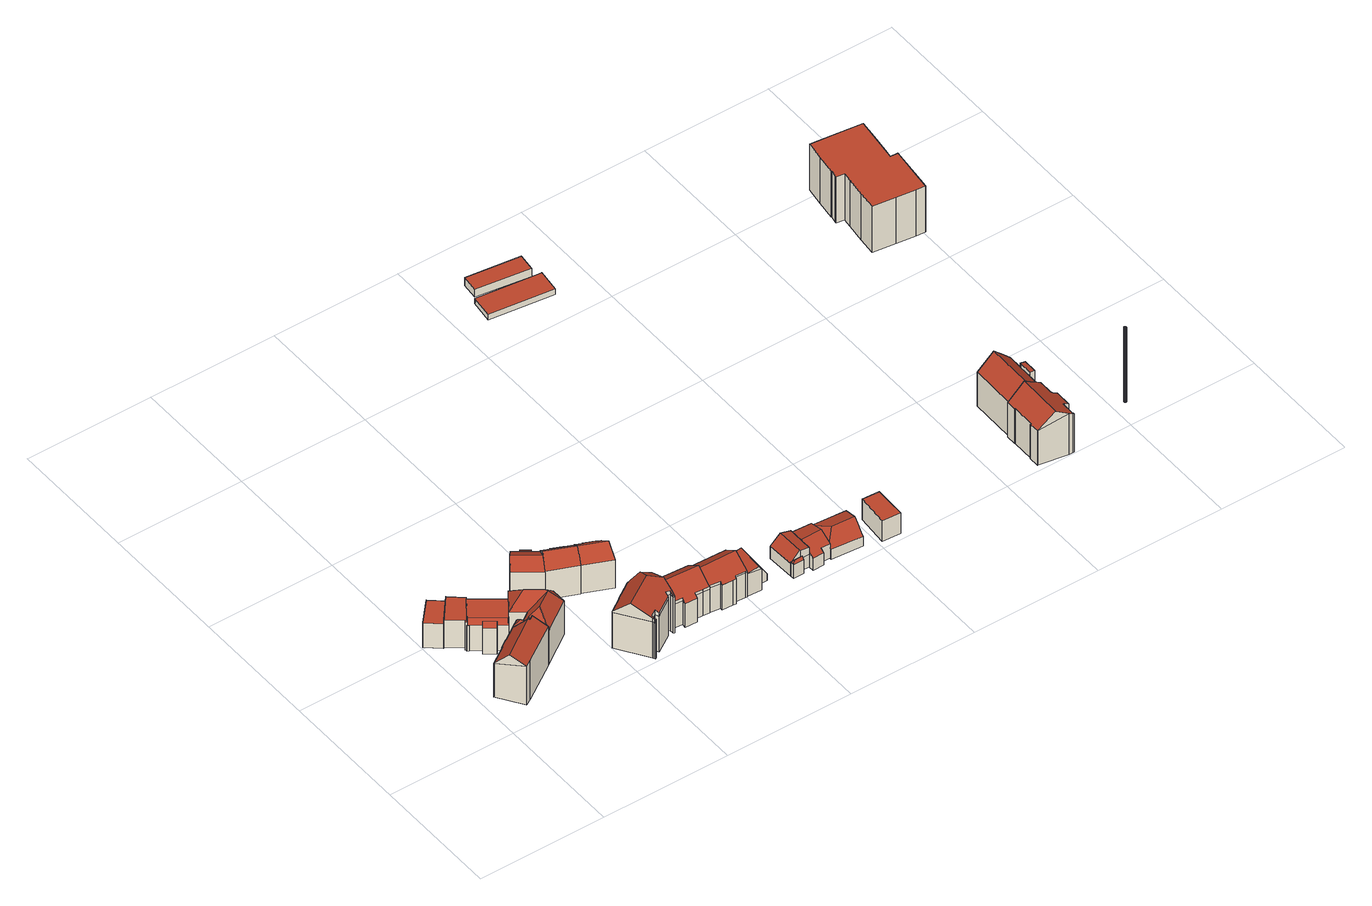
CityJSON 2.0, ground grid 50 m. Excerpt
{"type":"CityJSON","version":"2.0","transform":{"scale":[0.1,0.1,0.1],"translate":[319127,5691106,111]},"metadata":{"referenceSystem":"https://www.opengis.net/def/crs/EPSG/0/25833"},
"CityObjects":{
"building1":{"type":"Building","attributes":{"Dachtyp_tdc":"tdcFreeFormRoof","Gemeindeschluessel":14713000,"Dachneigung":45.29,"QualitaetDacherkennung":43,"Geometrietyp2DReferenz":"3000","function":"31001_9998","roofType":"5000","measuredHeight":20.55},"geometry":[{"type":"MultiSurface","lod":"2","boundaries":[[[0,1,2,3]],[[1,4,5,2]],[[4,6,7,5]],[[6,8,9,7]],[[8,10,11,9]],[[10,12,13,11]],[[12,14,15,13]],[[14,16,17,15]],[[16,18,19,17]],[[18,20,21,19]],[[20,0,3,21]],[[22,10,8,6,4,1,0,23]],[[16,14,12,22,23,20,18]],[[0,20,23]],[[12,10,22]],[[3,2,5,7,9,11,13,15,17,19,21]]],"semantics":{"surfaces":[{"type":"WallSurface"},{"type":"RoofSurface"},{"type":"GroundSurface"}],"values":[0,0,0,0,0,0,0,0,0,0,0,1,1,0,0,2]}}]},
"building2":{"type":"Building","attributes":{"Dachtyp_tdc":"tdcPolyFlatRoof","Gemeindeschluessel":14713000,"Dachneigung":0,"QualitaetDacherkennung":55,"Geometrietyp2DReferenz":"3000","function":"31001_9998","roofType":"1000","measuredHeight":10.9},"geometry":[{"type":"MultiSurface","lod":"2","boundaries":[[[24,25,26,27]],[[25,28,29,26]],[[28,30,31,29]],[[30,24,27,31]],[[30,28,25,24]],[[27,26,29,31]]],"semantics":{"surfaces":[{"type":"WallSurface"},{"type":"RoofSurface"},{"type":"GroundSurface"}],"values":[0,0,0,0,1,2]}}]},
"building3":{"type":"Building","attributes":{"Gemeindeschluessel":14713000,"Dachtyp_tdc":"tdcPolyFlatRoof","Dachneigung":0,"QualitaetDacherkennung":30,"Geometrietyp2DReferenz":"3000","function":"31001_9998","roofType":"1000","measuredHeight":12.34},"geometry":[{"type":"MultiSurface","lod":"2","boundaries":[[[32,33,34,35]],[[33,36,37,34]],[[36,38,39,37]],[[38,40,41,39]],[[40,42,43,41]],[[42,32,35,43]],[[42,40,38,36,33,32]],[[35,34,37,39,41,43]]],"semantics":{"surfaces":[{"type":"WallSurface"},{"type":"RoofSurface"},{"type":"GroundSurface"}],"values":[0,0,0,0,0,0,1,2]}}]},
"building4":{"type":"Building","attributes":{"Gemeindeschluessel":14713000,"Geometrietyp2DReferenz":"3000","function":"31001_9998","roofType":"9999"},"children":["building4-1","building4-2"]},
"building4-1":{"type":"BuildingPart","attributes":{"Dachtyp_tdc":"tdcPolyFlatRoof","Dachneigung":46.03,"QualitaetDacherkennung":29,"Geometrietyp2DReferenz":"3000","roofType":"2100","measuredHeight":13.03},"parents":["building4"],"geometry":[{"type":"MultiSurface","lod":"2","boundaries":[[[44,45,46,47,48]],[[49,50,51]],[[49,52,53,50]],[[52,44,48,53]],[[52,49,45,44]],[[48,47,50,53]],[[49,51,46,45]],[[51,50,47,46]]],"semantics":{"surfaces":[{"type":"WallSurface"},{"type":"RoofSurface"},{"type":"GroundSurface"},{"type":"ClosureSurface"}],"values":[0,0,0,0,1,2,0,3]}}]},
"building4-2":{"type":"BuildingPart","attributes":{"Dachtyp_tdc":"tdcCutGableRoof","Dachneigung":2.25,"QualitaetDacherkennung":71,"Geometrietyp2DReferenz":"3000","roofType":"9999","measuredHeight":13.54},"parents":["building4"],"geometry":[{"type":"MultiSurface","lod":"2","boundaries":[[[54,51,50,55]],[[46,56,57,47]],[[56,58,59,57]],[[58,60,61,59]],[[60,62,63,61]],[[62,64,65,63]],[[64,66,67,65]],[[66,68,69,67]],[[68,70,71,69]],[[70,72,73,71]],[[72,74,75,73]],[[74,76,77,75]],[[76,78,79,77]],[[78,54,55,79]],[[66,64,62,60,58,56,46,51,54,78]],[[74,72,70,68]],[[78,76,74,68,66]],[[55,50,47,57,59,61,63,65,67,69,71,73,75,77,79]],[[47,50,51,46]]],"semantics":{"surfaces":[{"type":"WallSurface"},{"type":"RoofSurface"},{"type":"GroundSurface"},{"type":"ClosureSurface"}],"values":[0,0,0,0,0,0,0,0,0,0,0,0,0,0,1,1,1,2,3]}}]},
"building5":{"type":"Building","attributes":{"Dachtyp_tdc":"tdcFreeFormRoof","Gemeindeschluessel":14713000,"Dachneigung":47.22,"QualitaetDacherkennung":33,"Geometrietyp2DReferenz":"3000","function":"31001_9998","roofType":"5000","measuredHeight":20.59},"geometry":[{"type":"MultiSurface","lod":"2","boundaries":[[[80,81,82,83]],[[81,84,85,82]],[[84,86,87,85]],[[86,88,89,87]],[[88,90,91,89]],[[90,92,93,91]],[[92,94,95,93]],[[94,96,97,95]],[[96,98,99,97]],[[98,100,101,99]],[[100,102,103,101]],[[102,80,83,103]],[[104,105,106,107,102,100]],[[108,109,110,104,100,98]],[[108,98,96]],[[109,108,96,94]],[[110,109,94,92]],[[105,104,110,92,90]],[[106,105,90,88]],[[107,106,88,86]],[[111,107,86,84]],[[112,111,84,81]],[[112,81,80]],[[107,111,112,80,102]],[[83,82,85,87,89,91,93,95,97,99,101,103]]],"semantics":{"surfaces":[{"type":"WallSurface"},{"type":"RoofSurface"},{"type":"GroundSurface"}],"values":[0,0,0,0,0,0,0,0,0,0,0,0,1,1,1,1,1,1,1,1,1,1,1,1,2]}}]},
"building6":{"type":"Building","attributes":{"Gemeindeschluessel":14713000,"Geometrietyp2DReferenz":"3000","function":"31001_9998","roofType":"9999"},"children":["building6-1","building6-2"]},
"building6-1":{"type":"BuildingPart","attributes":{"Dachtyp_tdc":"tdcGableRoof","Dachneigung":30.89,"QualitaetDacherkennung":73,"Geometrietyp2DReferenz":"3000","roofType":"3100","measuredHeight":15.42},"parents":["building6"],"geometry":[{"type":"MultiSurface","lod":"2","boundaries":[[[113,114,115,116]],[[114,117,118,115]],[[119,120,121,122]],[[120,123,124,121]],[[123,125,126,124]],[[125,127,128,126]],[[127,129,130,128]],[[129,131,132,130]],[[131,133,134,132]],[[133,113,116,134]],[[129,127,125,123]],[[123,120,119,135,136,117,114,113,133,131,129]],[[116,115,118,137,122,121,124,126,128,130,132,134]],[[117,136,137,118]],[[135,122,137,136]],[[119,122,135]]],"semantics":{"surfaces":[{"type":"WallSurface"},{"type":"RoofSurface"},{"type":"GroundSurface"},{"type":"ClosureSurface"}],"values":[0,0,0,0,0,0,0,0,0,0,1,1,2,3,3,3]}}]},
"building6-2":{"type":"BuildingPart","attributes":{"Dachtyp_tdc":"tdcPolyFlatRoof","Dachneigung":29.84,"QualitaetDacherkennung":38,"Geometrietyp2DReferenz":"3000","roofType":"2100","measuredHeight":12.47},"parents":["building6"],"geometry":[{"type":"MultiSurface","lod":"2","boundaries":[[[117,138,139,118]],[[138,140,141,139]],[[140,119,122,141]],[[135,119,140,138,117,136]],[[137,118,139,141,122]],[[136,117,118,137]],[[135,122,119]],[[136,137,122,135]]],"semantics":{"surfaces":[{"type":"WallSurface"},{"type":"RoofSurface"},{"type":"GroundSurface"},{"type":"ClosureSurface"}],"values":[0,0,0,1,2,3,3,3]}}]},
"building7":{"type":"Building","attributes":{"Dachtyp_tdc":"tdcFreeFormRoof","Gemeindeschluessel":14713000,"Dachneigung":28.69,"QualitaetDacherkennung":28,"Geometrietyp2DReferenz":"3000","function":"31001_9998","roofType":"5000","measuredHeight":21.96},"geometry":[{"type":"MultiSurface","lod":"2","boundaries":[[[142,143,144,145]],[[143,146,147,144]],[[146,148,149,147]],[[148,150,151,149]],[[150,152,153,151]],[[152,154,155,153]],[[154,156,157,155]],[[156,158,159,157]],[[158,160,161,159]],[[160,162,163,161]],[[162,164,165,163]],[[164,166,167,165]],[[166,168,169,167]],[[168,170,171,169]],[[170,172,173,171]],[[172,174,175,173]],[[174,176,177,175]],[[176,178,179,177]],[[178,180,181,179]],[[180,142,145,181]],[[182,183,184,185]],[[185,184,150,186,146,143,187,188,189]],[[190,191,192,193,194,195,196,197,198,199,200,201,182,185,189,202]],[[176,190,202,178]],[[178,202,189,188,180]],[[152,183,182,201,154]],[[154,201,200,156]],[[156,200,199,158]],[[158,199,198,160]],[[160,198,197,162]],[[162,197,196,164]],[[164,196,195,166]],[[166,195,194,168]],[[168,194,193,170]],[[170,193,192,172]],[[172,192,191,174]],[[174,191,190,176]],[[180,188,187,142]],[[142,187,143]],[[148,186,150]],[[146,186,148]],[[150,184,183,152]],[[145,144,147,149,151,153,155,157,159,161,163,165,167,169,171,173,175,177,179,181]]],"semantics":{"surfaces":[{"type":"WallSurface"},{"type":"RoofSurface"},{"type":"GroundSurface"}],"values":[0,0,0,0,0,0,0,0,0,0,0,0,0,0,0,0,0,0,0,0,1,1,1,0,0,0,0,0,0,0,0,0,0,0,0,0,0,0,0,0,0,0,2]}}]},
"building8":{"type":"Building","attributes":{"Gemeindeschluessel":14713000,"Geometrietyp2DReferenz":"3000","function":"31001_9998","roofType":"9999"},"children":["building8-1","building8-2"]},
"building8-1":{"type":"BuildingPart","attributes":{"Dachtyp_tdc":"tdcPolyFlatRoof","Dachneigung":41.1,"QualitaetDacherkennung":43,"Geometrietyp2DReferenz":"3000","roofType":"2100","measuredHeight":12.81},"parents":["building8"],"geometry":[{"type":"MultiSurface","lod":"2","boundaries":[[[203,204,205,206,207]],[[208,209,210]],[[208,211,212,209]],[[211,203,207,212]],[[211,208,213,204,203]],[[207,206,214,209,212]],[[215,205,204,213]],[[215,214,206,205]],[[208,210,215,213]],[[210,209,214,215]]],"semantics":{"surfaces":[{"type":"WallSurface"},{"type":"RoofSurface"},{"type":"GroundSurface"},{"type":"ClosureSurface"}],"values":[0,0,0,0,1,2,0,3,0,3]}}]},
"building8-2":{"type":"BuildingPart","attributes":{"Dachtyp_tdc":"tdcGableRoof","Dachneigung":39.25,"QualitaetDacherkennung":71,"Geometrietyp2DReferenz":"3000","roofType":"3100","measuredHeight":16.77},"parents":["building8"],"geometry":[{"type":"MultiSurface","lod":"2","boundaries":[[[205,216,217,206]],[[216,218,219,217]],[[218,220,221,219]],[[220,222,223,221]],[[222,224,225,223]],[[224,226,227,225]],[[226,210,209,227]],[[224,222,220,218]],[[218,216,205,215,210,226,224]],[[214,206,217,219,221,223,225,227,209]],[[214,209,210,215]],[[205,206,214,215]]],"semantics":{"surfaces":[{"type":"WallSurface"},{"type":"RoofSurface"},{"type":"GroundSurface"},{"type":"ClosureSurface"}],"values":[0,0,0,0,0,0,0,1,1,2,3,3]}}]},
"building9":{"type":"Building","attributes":{"Dachtyp_tdc":"tdcFreeFormRoof","Gemeindeschluessel":14713000,"Dachneigung":39,"QualitaetDacherkennung":59,"Geometrietyp2DReferenz":"3000","function":"31001_9998","roofType":"5000","measuredHeight":16.67},"geometry":[{"type":"MultiSurface","lod":"2","boundaries":[[[228,229,230,231]],[[229,232,233,230]],[[232,234,235,233]],[[234,236,237,235]],[[236,238,239,237]],[[238,240,241,239]],[[240,242,243,241]],[[242,228,231,243]],[[242,244,245,228]],[[244,240,238,236,234,232,229,245]],[[229,228,245]],[[242,240,244]],[[231,230,233,235,237,239,241,243]]],"semantics":{"surfaces":[{"type":"WallSurface"},{"type":"RoofSurface"},{"type":"GroundSurface"}],"values":[0,0,0,0,0,0,0,0,1,1,0,0,2]}}]},
"building10":{"type":"Building","attributes":{"Dachtyp_tdc":"tdcFreeFormRoof","Gemeindeschluessel":14713000,"Dachneigung":38.06,"QualitaetDacherkennung":66,"Geometrietyp2DReferenz":"3000","function":"31001_9998","roofType":"5000","measuredHeight":16.57},"geometry":[{"type":"MultiSurface","lod":"2","boundaries":[[[246,247,248,249]],[[247,250,251,248]],[[250,252,253,251]],[[252,254,255,253]],[[254,256,257,255]],[[256,258,259,257]],[[258,260,261,259]],[[260,262,263,261]],[[262,264,265,263]],[[264,246,249,265]],[[266,267,268,269]],[[270,271,272,273,269,268,274,275,258,256]],[[258,275,260]],[[260,275,274,262]],[[262,274,268,267,264]],[[247,273,272,250]],[[246,266,269,273,247]],[[250,272,271,252]],[[252,271,270,254]],[[254,270,256]],[[264,267,266,246]],[[249,248,251,253,255,257,259,261,263,265]]],"semantics":{"surfaces":[{"type":"WallSurface"},{"type":"RoofSurface"},{"type":"GroundSurface"}],"values":[0,0,0,0,0,0,0,0,0,0,1,1,0,0,0,0,0,0,0,0,0,2]}}]},
"building11":{"type":"Building","attributes":{"Gemeindeschluessel":14713000,"Dachtyp_tdc":"tdcFreeFormRoof","Dachneigung":34.31,"QualitaetDacherkennung":64,"Geometrietyp2DReferenz":"3000","function":"31001_9998","roofType":"5000","measuredHeight":15.86},"geometry":[{"type":"MultiSurface","lod":"2","boundaries":[[[276,277,278,279]],[[277,280,281,278]],[[280,282,283,281]],[[282,284,285,283]],[[284,286,287,285]],[[286,288,289,287]],[[288,290,291,289]],[[290,292,293,291]],[[292,294,295,293]],[[294,296,297,295]],[[296,276,279,297]],[[298,299,300,301,302]],[[303,304,305,302,301,306,307,308,309,286]],[[286,309,288]],[[288,309,308,290]],[[290,308,307,292]],[[292,307,306,294]],[[294,306,301,300,296]],[[280,305,304,282]],[[277,298,302,305,280]],[[282,304,303,284]],[[284,303,286]],[[296,300,299,276]],[[276,299,298,277]],[[279,278,281,283,285,287,289,291,293,295,297]]],"semantics":{"surfaces":[{"type":"WallSurface"},{"type":"RoofSurface"},{"type":"GroundSurface"}],"values":[0,0,0,0,0,0,0,0,0,0,0,1,1,0,0,0,0,0,0,0,0,0,0,0,2]}}]},
"building12":{"type":"Building","attributes":{"Dachtyp_tdc":"tdcFreeFormRoof","Gemeindeschluessel":14713000,"Dachneigung":58.36,"QualitaetDacherkennung":20,"Geometrietyp2DReferenz":"3000","function":"31001_9998","roofType":"5000","measuredHeight":10.94},"geometry":[{"type":"MultiSurface","lod":"2","boundaries":[[[310,311,312,313]],[[311,314,315,312]],[[314,316,317,315]],[[316,318,319,317]],[[318,320,321,319]],[[320,322,323,321]],[[322,324,325,323]],[[324,326,327,325]],[[326,328,329,327]],[[328,310,313,329]],[[330,331,310,328,326,324]],[[314,311,331,330,322,320,318,316]],[[311,310,331]],[[324,322,330]],[[313,312,315,317,319,321,323,325,327,329]]],"semantics":{"surfaces":[{"type":"WallSurface"},{"type":"RoofSurface"},{"type":"GroundSurface"}],"values":[0,0,0,0,0,0,0,0,0,0,1,1,0,0,2]}}]},
"building13":{"type":"Building","attributes":{"Gemeindeschluessel":14713000,"Geometrietyp2DReferenz":"3000","function":"31001_9998","roofType":"9999"},"children":["building13-1","building13-2"]},
"building13-1":{"type":"BuildingPart","attributes":{"Dachtyp_tdc":"tdcGableRoof","Dachneigung":45.33,"QualitaetDacherkennung":26,"Geometrietyp2DReferenz":"3000","roofType":"3100","measuredHeight":9.22},"parents":["building13"],"geometry":[{"type":"MultiSurface","lod":"2","boundaries":[[[332,333,334,335]],[[333,336,337,334]],[[336,338,339,337]],[[340,332,335,341]],[[342,343,344,345,332]],[[346,345,344,347,348]],[[336,348,347,349,338]],[[333,346,348,336]],[[332,345,346,333]],[[340,342,332]],[[335,334,337,339,341]],[[341,339,338,340]],[[349,347,344,343]],[[338,349,343,342,340]]],"semantics":{"surfaces":[{"type":"WallSurface"},{"type":"RoofSurface"},{"type":"GroundSurface"},{"type":"ClosureSurface"}],"values":[0,0,0,0,1,1,0,0,0,0,2,3,0,3]}}]},
"building13-2":{"type":"BuildingPart","attributes":{"Dachtyp_tdc":"tdcFreeFormRoof","Dachneigung":51.58,"QualitaetDacherkennung":16,"Geometrietyp2DReferenz":"3000","roofType":"5000","measuredHeight":7.16},"parents":["building13"],"geometry":[{"type":"MultiSurface","lod":"2","boundaries":[[[349,350,351,339,338]],[[350,352,353,351]],[[352,354,342,340,341,353]],[[355,354,352]],[[356,355,352,350]],[[356,350,349]],[[355,356,349,343,354]],[[339,351,353,341]],[[343,342,354]],[[338,339,341,340]],[[338,340,342,343,349]]],"semantics":{"surfaces":[{"type":"WallSurface"},{"type":"RoofSurface"},{"type":"GroundSurface"},{"type":"ClosureSurface"}],"values":[0,0,0,1,1,0,1,2,0,3,3]}}]},
"building14":{"type":"Building","attributes":{"Dachtyp_tdc":"tdcFreeFormRoof","Gemeindeschluessel":14713000,"Dachneigung":31.94,"QualitaetDacherkennung":14,"Geometrietyp2DReferenz":"3000","function":"31001_9998","roofType":"5000","measuredHeight":9.15},"geometry":[{"type":"MultiSurface","lod":"2","boundaries":[[[357,358,359,337,334,360,361]],[[362,363,358,357]],[[363,364,359,358]],[[364,365,337,359]],[[365,366,334,337]],[[366,367,360,334]],[[367,368,361,360]],[[368,362,357,361]],[[369,370,367,366]],[[368,370,369,365,364,363,362]],[[366,365,369]],[[368,367,370]]],"semantics":{"surfaces":[{"type":"GroundSurface"},{"type":"WallSurface"},{"type":"RoofSurface"}],"values":[0,1,1,1,1,1,1,1,2,2,1,1]}}]},
"building15":{"type":"Building","attributes":{"Dachtyp_tdc":"tdcFreeFormRoof","Gemeindeschluessel":14713000,"Dachneigung":41.26,"QualitaetDacherkennung":14,"Geometrietyp2DReferenz":"3000","function":"31001_9998","roofType":"5000","measuredHeight":8.86},"geometry":[{"type":"MultiSurface","lod":"2","boundaries":[[[371,372,373,374,375,376,377,378,379]],[[371,379,380,381,382]],[[378,380,379]],[[382,373,372]],[[383,384,385,386,387,388,389,390,391]],[[377,376,384,383]],[[376,375,385,384]],[[375,374,386,385]],[[374,373,387,386]],[[373,382,388,387]],[[382,381,389,388]],[[381,380,390,389]],[[380,378,391,390]],[[378,377,383,391]],[[372,371,382]]],"semantics":{"surfaces":[{"type":"RoofSurface"},{"type":"WallSurface"},{"type":"GroundSurface"}],"values":[0,0,1,1,2,1,1,1,1,1,1,1,1,1,0]}}]},
"building16":{"type":"Building","attributes":{"Dachtyp_tdc":"tdcPolyFlatRoof","Gemeindeschluessel":14713000,"Dachneigung":0,"QualitaetDacherkennung":60,"Geometrietyp2DReferenz":"3000","function":"31001_9998","roofType":"1000","measuredHeight":9.23},"geometry":[{"type":"MultiSurface","lod":"2","boundaries":[[[392,393,394,395]],[[393,396,397,394]],[[396,398,399,397]],[[398,392,395,399]],[[398,396,393,392]],[[395,394,397,399]]],"semantics":{"surfaces":[{"type":"WallSurface"},{"type":"RoofSurface"},{"type":"GroundSurface"}],"values":[0,0,0,0,1,2]}}]},
"building17":{"type":"Building","attributes":{"Gemeindeschluessel":14713000,"Dachorientierung":0,"MittlereTraufHoehe":115.52,"ObjektHoehe":2.35,"BodenHoehe":113.17,"Geometrietyp2DReferenz":"3000","BezugspunktDach":"2000","AbsoluteHoehe":115.52,"Dachflaeche":224.33,"function":"31001_9998","measuredHeight":2.35,"storeysAboveGround":1},"geometry":[{"type":"MultiSurface","lod":"2","boundaries":[[[400,401,402,403,404,405]],[[405,404,406,407]],[[404,403,408,406]],[[403,402,409,408]],[[402,401,410,409]],[[401,400,411,410]],[[400,405,407,411]],[[407,406,408,409,410,411]]],"semantics":{"surfaces":[{"type":"RoofSurface"},{"type":"WallSurface"},{"type":"GroundSurface"}],"values":[0,1,1,1,1,1,1,2]}}]},
"building18":{"type":"Building","attributes":{"Dachtyp_tdc":"tdcPolyFlatRoof","Gemeindeschluessel":14713000,"Dachneigung":0,"QualitaetDacherkennung":75,"Geometrietyp2DReferenz":"3000","function":"31001_9998","roofType":"1000","measuredHeight":3.49},"geometry":[{"type":"MultiSurface","lod":"2","boundaries":[[[412,413,414,415]],[[413,416,417,414]],[[416,418,419,417]],[[418,412,415,419]],[[418,416,413,412]],[[415,414,417,419]]],"semantics":{"surfaces":[{"type":"WallSurface"},{"type":"RoofSurface"},{"type":"GroundSurface"}],"values":[0,0,0,0,1,2]}}]},
"building19":{"type":"Building","attributes":{"Dachtyp_tdc":"tdcFreeFormRoof","Gemeindeschluessel":14713000,"Dachneigung":31.58,"QualitaetDacherkennung":61,"Geometrietyp2DReferenz":"3000","function":"31001_9998","roofType":"5000","measuredHeight":21.21},"geometry":[{"type":"MultiSurface","lod":"2","boundaries":[[[420,421,422]],[[423,424,425]],[[426,427,428,429,430,431,432,433,434,435,436,437,438,439,440,441,442,443,444,445,446,447]],[[421,420,427,426]],[[420,448,428,427]],[[448,449,429,428]],[[449,450,430,429]],[[450,451,431,430]],[[451,452,432,431]],[[452,453,433,432]],[[453,454,434,433]],[[454,455,435,434]],[[455,456,436,435]],[[456,457,437,436]],[[457,458,438,437]],[[458,459,439,438]],[[459,424,440,439]],[[424,423,441,440]],[[423,460,442,441]],[[460,461,443,442]],[[461,462,444,443]],[[462,463,445,444]],[[463,464,446,445]],[[464,465,447,446]],[[465,421,426,447]],[[421,465,464,463,462,461,460,423,425,422]],[[456,455,454,453,452,451,450,449,448,420,422,425,424,459,458,457]]],"semantics":{"surfaces":[{"type":"WallSurface"},{"type":"GroundSurface"},{"type":"RoofSurface"}],"values":[0,0,1,0,0,0,0,0,0,0,0,0,0,0,0,0,0,0,0,0,0,0,0,0,0,2,2]}}]},
"building20":{"type":"Building","attributes":{"Gemeindeschluessel":14713000,"Geometrietyp2DReferenz":"3000","function":"31001_9998","roofType":"9999"},"children":["building20-1","building20-2"]},
"building20-1":{"type":"BuildingPart","attributes":{"Dachtyp_tdc":"tdcGableRoof","Dachneigung":43.82,"QualitaetDacherkennung":79,"Geometrietyp2DReferenz":"3000","roofType":"3100","measuredHeight":21.02},"parents":["building20"],"geometry":[{"type":"MultiSurface","lod":"2","boundaries":[[[466,467,468]],[[469,470,471,472]],[[470,473,474,471]],[[473,421,475,474]],[[421,476,477,475]],[[476,478,479,477]],[[478,480,481,479]],[[480,482,483,481]],[[482,466,468,483]],[[478,476,421,473]],[[473,470,469,467,466,482,480,478]],[[468,472,471,474,475,477,479,481,483]],[[469,472,468,467]]],"semantics":{"surfaces":[{"type":"WallSurface"},{"type":"RoofSurface"},{"type":"GroundSurface"},{"type":"ClosureSurface"}],"values":[0,0,0,0,0,0,0,0,0,1,1,2,3]}}]},
"building20-2":{"type":"BuildingPart","attributes":{"Dachtyp_tdc":"tdcPolyFlatRoof","Dachneigung":7.63,"QualitaetDacherkennung":68,"Geometrietyp2DReferenz":"3000","roofType":"2100","measuredHeight":16.6},"parents":["building20"],"geometry":[{"type":"MultiSurface","lod":"2","boundaries":[[[484,485,469,472,486]],[[487,488,489,468,467]],[[488,484,486,489]],[[488,487,485,484]],[[486,472,468,489]],[[487,467,469,485]],[[467,468,472,469]]],"semantics":{"surfaces":[{"type":"WallSurface"},{"type":"RoofSurface"},{"type":"GroundSurface"},{"type":"ClosureSurface"}],"values":[0,0,0,1,2,0,3]}}]},
"building21":{"type":"Building","attributes":{"Stand_DGM":"2023","Stand_Basis-DLM":"2022","Gemeindeschluessel":"14713000","ObjektHoehe":33,"Stand_Laserscan":"2023","BodenHoehe":113.98,"Stand_3D-Stadtmodell":"2025","Geometrietyp2DReferenz":1000,"AbsoluteHoehe":146.98,"function":"51002_1290","roofType":"9999","measuredHeight":33},"geometry":[{"type":"MultiSurface","lod":"2","boundaries":[[[490,491,492]],[[490,492,493]],[[490,493,494]],[[490,494,495]],[[490,495,496]],[[490,496,497]],[[490,497,498]],[[490,498,499]],[[490,499,500]],[[490,500,501]],[[490,501,502]],[[490,502,503]],[[490,503,504]],[[490,504,505]],[[490,505,506]],[[490,506,507]],[[490,507,508]],[[490,508,509]],[[501,500,510]],[[501,510,511]],[[500,499,512]],[[500,512,510]],[[499,498,513]],[[499,513,512]],[[498,497,514]],[[498,514,513]],[[497,496,515]],[[497,515,514]],[[496,495,516]],[[496,516,515]],[[495,494,517]],[[495,517,516]],[[494,493,518]],[[494,518,517]],[[493,492,519]],[[493,519,518]],[[492,491,520]],[[492,520,519]],[[491,490,521]],[[491,521,520]],[[490,509,522]],[[490,522,521]],[[509,508,523]],[[509,523,522]],[[508,507,524]],[[508,524,523]],[[507,506,525]],[[507,525,524]],[[506,505,526]],[[506,526,525]],[[505,504,527]],[[505,527,526]],[[504,503,528]],[[504,528,527]],[[503,502,529]],[[503,529,528]],[[502,501,511]],[[502,511,529]],[[518,519,520]],[[518,520,521]],[[518,521,522]],[[518,522,523]],[[518,523,524]],[[518,524,525]],[[518,525,526]],[[518,526,527]],[[518,527,528]],[[518,528,529]],[[518,529,511]],[[518,511,510]],[[518,510,512]],[[518,512,513]],[[518,513,514]],[[518,514,515]],[[518,515,516]],[[518,516,517]]],"semantics":{"surfaces":[{"type":"RoofSurface"},{"type":"WallSurface"},{"type":"GroundSurface"}],"values":[0,0,0,0,0,0,0,0,0,0,0,0,0,0,0,0,0,0,1,1,1,1,1,1,1,1,1,1,1,1,1,1,1,1,1,1,1,1,1,1,1,1,1,1,1,1,1,1,1,1,1,1,1,1,1,1,1,1,2,2,2,2,2,2,2,2,2,2,2,2,2,2,2,2,2,2]}}]},
"building22":{"type":"Building","attributes":{"Dachtyp_tdc":"tdcPolyFlatRoof","Gemeindeschluessel":14713000,"Dachneigung":0,"QualitaetDacherkennung":85,"Geometrietyp2DReferenz":"3000","function":"31001_9998","roofType":"1000","measuredHeight":20.56},"geometry":[{"type":"MultiSurface","lod":"2","boundaries":[[[530,531,532,533]],[[531,534,535,532]],[[534,536,537,535]],[[536,538,539,537]],[[538,540,541,539]],[[540,542,543,541]],[[542,544,545,543]],[[544,546,547,545]],[[546,548,549,547]],[[548,550,551,549]],[[550,552,553,551]],[[552,554,555,553]],[[554,556,557,555]],[[556,558,559,557]],[[558,560,561,559]],[[560,562,563,561]],[[562,564,565,563]],[[564,566,567,565]],[[566,568,569,567]],[[568,570,571,569]],[[570,572,573,571]],[[572,530,533,573]],[[572,570,568,566,564,562,560,558,556,554,552,550,548,546,544,542,540,538,536,534,531,530]],[[533,532,535,537,539,541,543,545,547,549,551,553,555,557,559,561,563,565,567,569,571,573]]],"semantics":{"surfaces":[{"type":"WallSurface"},{"type":"RoofSurface"},{"type":"GroundSurface"}],"values":[0,0,0,0,0,0,0,0,0,0,0,0,0,0,0,0,0,0,0,0,0,0,1,2]}}]}
},
"vertices":[
[50,175,160],[119,221,160],[119,221,10],[50,175,10],[117,224,157],[117,224,10],[148,245,157],[148,245,10],[150,243,160],[150,243,10],[202,278,160],[202,278,10],[235,229,213],[235,229,10],[254,241,212],[254,241,10],[285,194,181],[285,194,10],[139,97,182],[139,97,10],[114,80,182],[114,80,10],[232,233,215],[80,129,215],
[59,463,116],[5,507,116],[5,507,7],[59,463,7],[80,589,116],[80,589,7],[129,549,116],[129,549,7],
[181,507,134],[112,408,134],[112,408,11],[181,507,11],[108,412,134],[108,412,11],[113,419,134],[113,419,11],[59,463,134],[59,463,11],[129,549,134],[129,549,11],
[144,364,123],[153,377,139],[153,377,122],[153,377,9],[144,364,9],[191,349,139],[191,349,9],[191,349,122],[182,337,123],[182,337,9],
[221,327,122],[221,327,9],[154,377,123],[154,377,9],[117,404,122],[117,404,9],[116,402,120],[116,402,9],[111,407,121],[111,407,9],[112,408,123],[112,408,9],[120,421,141],[120,421,9],[171,492,144],[171,492,9],[181,507,126],[181,507,9],[292,426,126],[292,426,9],[281,411,144],[281,411,9],[232,342,141],[232,342,9],[230,340,141],[230,340,9],
[232,342,162],[292,426,162],[292,426,12],[232,342,12],[411,339,162],[411,339,12],[412,279,162],[412,279,12],[285,194,162],[285,194,12],[254,241,162],[254,241,12],[235,229,162],[235,229,12],[202,278,162],[202,278,12],[233,298,162],[233,298,12],[237,298,162],[237,298,12],[248,283,162],[248,283,12],[282,306,162],[282,306,12],[242,256,182],[259,268,182],[298,260,213],[364,304,213],[234,292,168],[230,272,184],[241,257,184],[360,313,217],[303,354,217],
[436,584,140],[446,578,140],[446,578,16],[436,584,16],[449,575,140],[449,575,16],[479,553,140],[502,536,141],[502,536,16],[479,553,16],[479,491,170],[479,491,16],[457,446,140],[457,446,16],[364,514,141],[364,514,16],[393,554,170],[393,554,16],[422,593,141],[422,593,16],[428,590,141],[428,590,16],[479,553,141],[448,575,141],[448,575,16],
[459,589,131],[459,589,16],[489,567,131],[489,567,16],
[554,170,175],[553,172,175],[553,172,16],[554,170,16],[572,184,175],[572,184,16],[572,183,175],[572,183,16],[620,216,175],[620,216,16],[713,208,175],[713,208,16],[706,86,175],[706,86,16],[705,69,175],[705,69,16],[699,71,175],[699,71,16],[700,87,175],[700,87,16],[680,88,175],[680,88,16],[679,70,175],[679,70,16],[610,25,175],[610,25,16],[602,38,175],[602,38,16],[576,21,175],[576,21,16],[585,7,175],[585,7,16],[580,4,175],[580,4,16],[578,10,175],[578,10,16],[575,15,175],[575,15,16],[497,131,175],[497,131,16],[709,135,211],[713,208,177],[669,211,201],[653,154,236],[572,183,176],[554,170,177],[497,131,178],[533,77,236],[578,10,192],[580,4,188],[585,7,188],[576,21,197],[602,38,198],[610,25,189],[679,70,189],[680,88,198],[700,87,191],[699,71,184],[705,69,181],[706,86,189],[575,15,195],
[583,518,132],[577,505,145],[577,505,144],[577,505,17],[583,518,17],[535,522,145],[535,522,17],[535,522,144],[541,535,132],[541,535,17],[577,504,145],[577,504,17],[577,504,144],
[608,491,144],[608,491,17],[588,445,185],[588,445,17],[567,399,144],[567,399,17],[457,446,144],[457,446,17],[480,492,185],[480,492,17],[502,536,144],[502,536,17],
[567,399,145],[608,491,146],[608,491,19],[567,399,19],[636,480,145],[636,480,19],[642,494,132],[642,494,19],[684,477,132],[684,477,19],[678,462,145],[678,462,19],[692,457,145],[692,457,19],[673,355,145],[673,355,19],[683,405,186],[588,445,186],
[853,197,124],[851,80,124],[851,80,19],[853,197,19],[851,76,124],[851,76,19],[826,78,124],[826,78,19],[794,80,124],[794,80,19],[793,65,124],[793,65,19],[746,67,124],[746,67,19],[747,83,124],[747,83,19],[706,86,124],[706,86,19],[713,208,124],[713,208,19],[853,197,139],[713,208,137],[709,147,184],[852,138,184],[794,80,136],[826,78,136],[851,76,136],[851,80,139],[706,86,137],[747,83,137],
[993,186,125],[998,186,125],[998,186,15],[993,186,15],[998,68,125],[998,68,15],[993,69,125],[993,69,15],[951,72,125],[951,72,15],[950,63,125],[950,63,15],[938,64,125],[938,64,15],[895,67,125],[895,67,15],[895,76,125],[895,76,15],[851,80,125],[851,80,15],[853,197,125],[853,197,15],[998,186,137],[993,186,137],[853,197,131],[852,135,174],[998,133,174],[951,72,132],[993,69,130],[998,68,130],[851,80,136],[895,76,134],[895,67,127],[938,64,126],
[1006,176,117],[1078,173,80],[1078,173,16],[1006,176,16],[1078,160,80],[1078,160,16],[1099,159,45],[1099,159,16],[1096,93,45],[1096,93,16],[1056,93,111],[1056,93,16],[1055,67,110],[1055,67,16],[999,69,117],[999,69,16],[1002,182,116],[1002,182,16],[1006,182,117],[1006,182,16],[1046,68,126],[1050,174,126],
[1167,173,70],[1246,166,70],[1246,166,16],[1167,173,16],[1246,65,70],[1246,65,16],[1212,65,70],[1212,65,16],[1171,65,70],[1171,65,16],[1171,65,71],[1177,65,78],[1208,65,109],[1206,170,109],[1246,166,101],[1212,65,108],[1246,65,101],[1212,65,78],
[1212,49,78],[1212,49,16],[1171,49,78],[1171,49,16],[1171,65,78],[1179,57,88],[1212,57,88],
[1290,59,16],[1290,43,16],[1246,43,16],[1324,160,16],[1327,59,16],[1290,59,79],[1290,43,69],[1246,43,69],[1246,65,83],[1246,166,94],[1324,160,96],[1327,59,78],[1246,105,108],[1326,106,108],
[1364,102,104],[1327,65,69],[1327,59,64],[1326,59,63],[1326,52,58],[1448,42,58],[1449,53,67],[1451,76,88],[1452,95,104],[1457,149,87],[1360,157,87],[1324,160,87],[1449,53,15],[1448,42,15],[1326,52,15],[1326,59,15],[1327,59,15],[1324,160,15],[1360,157,15],[1457,149,15],[1451,76,15],
[1585,140,108],[1582,17,108],[1582,17,16],[1585,140,16],[1510,22,108],[1510,22,16],[1520,145,108],[1520,145,16],
[1099,1635,45],[1348,1604,45],[1359,1694,45],[1356,1694,45],[1181,1715,45],[1110,1724,45],[1181,1715,22],[1110,1724,22],[1356,1694,22],[1359,1694,22],[1348,1604,22],[1099,1635,22],
[1344,1786,58],[1336,1719,58],[1336,1719,23],[1344,1786,23],[1127,1748,58],[1127,1748,23],[1135,1813,58],[1135,1813,23],
[2273,187,182],[2142,188,167],[2206,187,224],[2140,19,167],[2253,1,193],[2203,9,224],[2142,188,12],[2273,187,12],[2272,130,12],[2274,129,12],[2279,126,12],[2296,125,12],[2295,62,12],[2278,62,12],[2275,60,12],[2271,60,12],[2269,7,12],[2273,7,12],[2273,1,12],[2268,1,12],[2253,1,12],[2140,19,12],[2138,20,12],[2138,59,12],[2140,58,12],[2142,148,12],[2139,148,12],[2140,188,12],[2272,130,183],[2274,129,181],[2279,126,178],[2296,125,168],[2295,62,168],[2278,62,179],[2275,60,180],[2271,60,183],[2269,7,183],[2273,7,181],[2273,1,181],[2268,1,184],[2138,20,165],[2138,59,164],[2140,58,167],[2142,148,167],[2139,148,164],[2140,188,165],
[2275,301,164],[2275,301,163],[2275,301,16],[2274,246,163],[2273,187,163],[2273,187,16],[2274,246,16],[2208,187,226],[2208,187,16],[2142,188,16],[2145,362,167],[2145,362,16],[2211,361,226],[2211,361,16],[2250,361,188],[2250,361,16],[2276,358,163],[2276,358,16],
[2293,246,179],[2274,246,182],[2293,246,16],[2275,301,182],[2294,299,179],[2294,299,16],
[2543,82,360],[2543,84,360],[2542,85,360],[2541,86,360],[2539,86,360],[2538,86,360],[2536,86,360],[2535,85,360],[2534,84,360],[2534,82,360],[2534,81,360],[2534,79,360],[2535,78,360],[2536,77,360],[2538,76,360],[2539,76,360],[2541,77,360],[2542,78,360],[2543,79,360],[2543,81,360],[2534,81,30],[2534,79,30],[2534,82,30],[2534,84,30],[2535,85,30],[2536,86,30],[2538,86,30],[2539,86,30],[2541,86,30],[2542,85,30],[2543,84,30],[2543,82,30],[2543,81,30],[2543,79,30],[2542,78,30],[2541,77,30],[2539,76,30],[2538,76,30],[2536,77,30],[2535,78,30],
[2516,1305,233],[2512,1270,233],[2512,1270,28],[2516,1305,28],[2503,1196,233],[2503,1196,28],[2495,1124,233],[2495,1124,28],[2460,1128,233],[2460,1128,28],[2385,1137,233],[2385,1137,28],[2296,1148,233],[2296,1148,28],[2304,1218,233],[2304,1218,28],[2313,1292,233],[2313,1292,28],[2316,1327,233],[2316,1327,28],[2286,1331,233],[2286,1331,28],[2287,1338,233],[2287,1338,28],[2290,1361,233],[2290,1361,28],[2290,1365,233],[2290,1365,28],[2300,1439,233],[2300,1439,28],[2309,1511,233],[2309,1511,28],[2344,1507,233],[2344,1507,28],[2417,1499,233],[2417,1499,28],[2509,1488,233],[2509,1488,28],[2500,1415,233],[2500,1415,28],[2491,1342,233],[2491,1342,28],[2487,1308,233],[2487,1308,28]
]}
